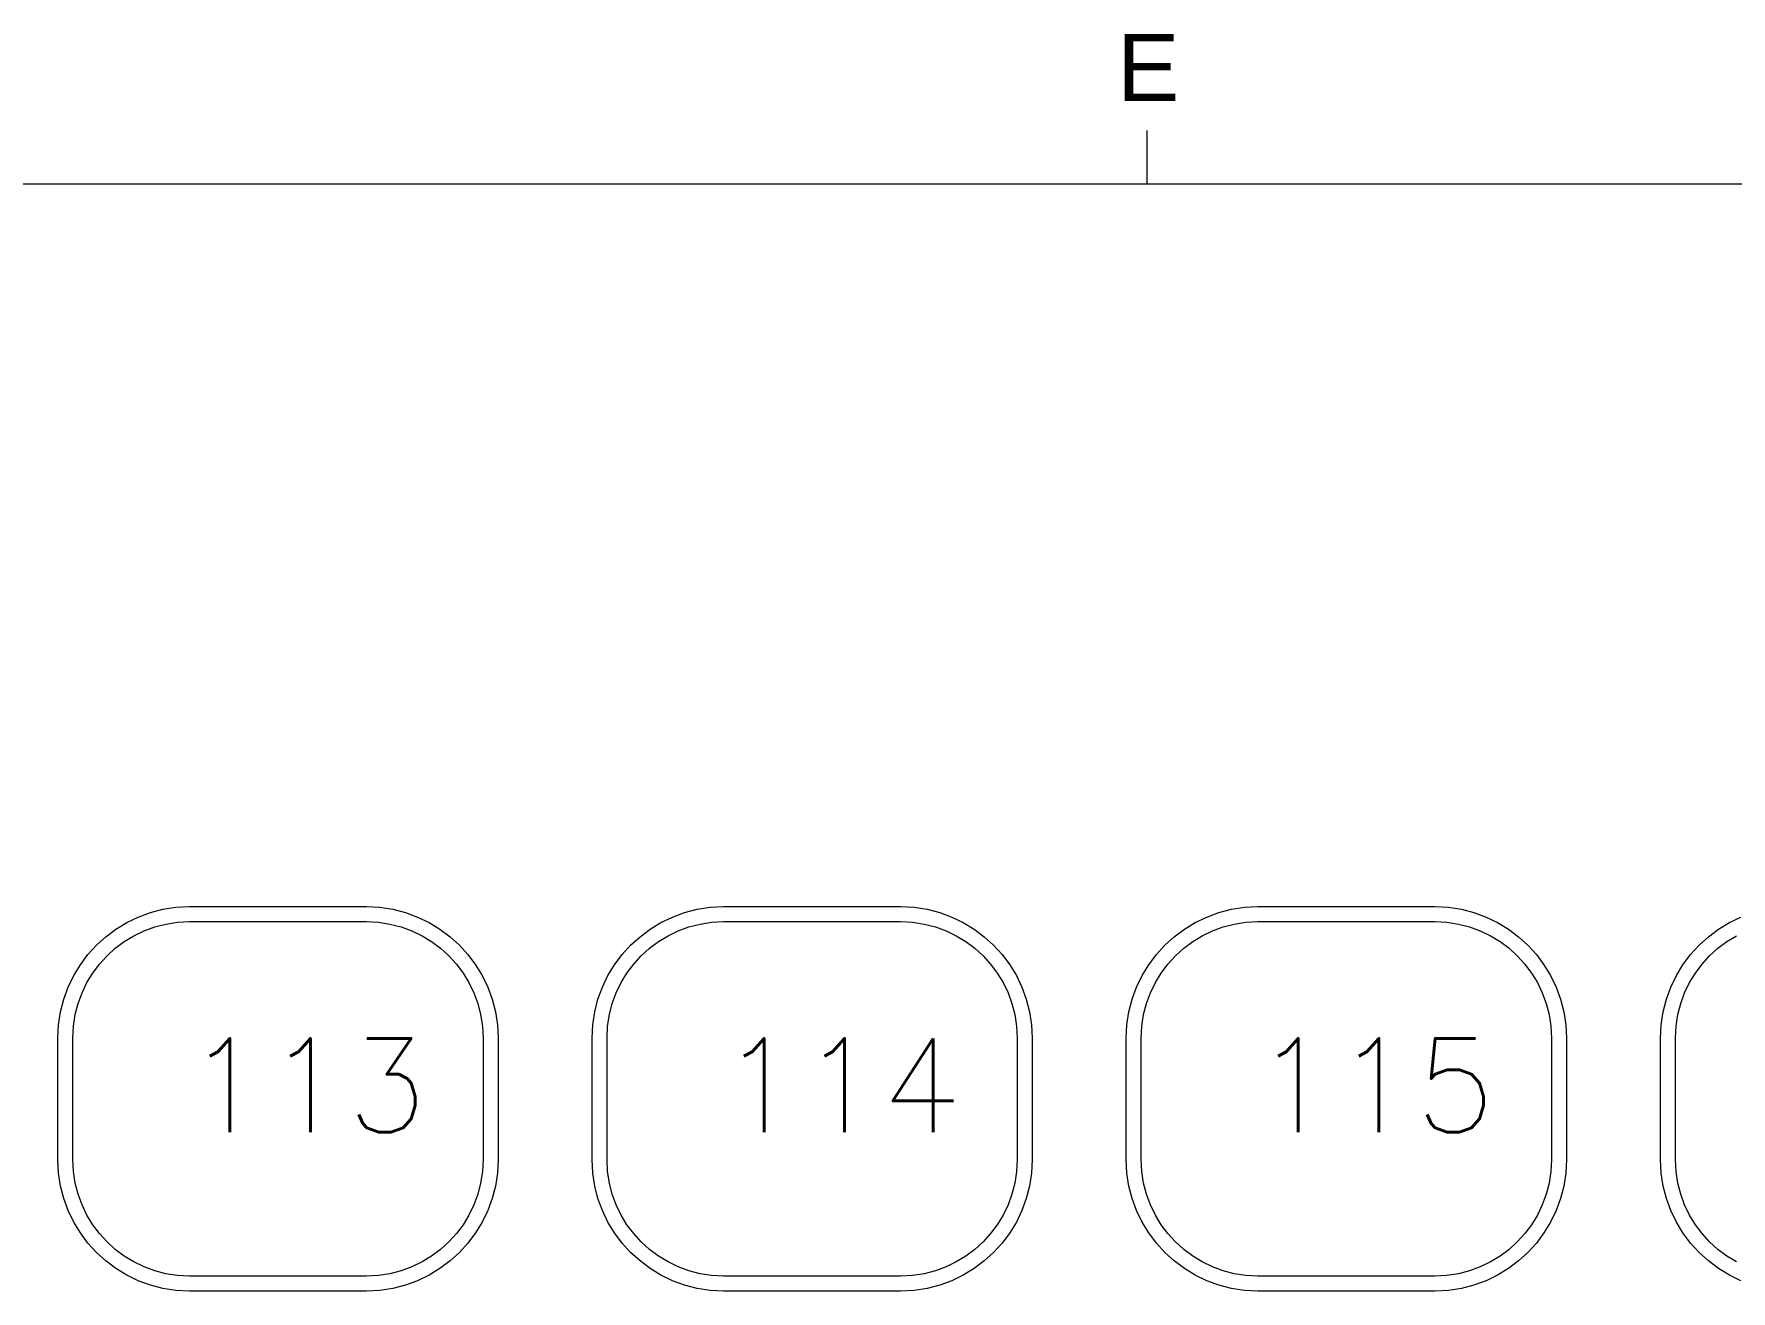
# Model space of a CAD drawing. Header units: millimetres. Extents: x 1461 to 1900, y 363 to 677.
# Drawn here: x 1615.18 to 1660.34, y 636.42 to 669.89 of the extents above; entities that cross this region are included whole.
import ezdxf
from ezdxf.enums import TextEntityAlignment as Align

# ---------------------------------------------------------------- set-up
doc = ezdxf.new("R2010")
doc.units = ezdxf.units.MM
doc.layers.add('tukuang', color=5, linetype='Continuous', lineweight=9)
doc.styles.add('ARIAL', font='arial.ttf')
doc.styles.get("Standard").update_dxf_attribs({"font": 'txt', "bigfont": 'gbcbig.shx'})

# ---------------------------------------------------------------- blocks, each defined once
blk = doc.blocks.new('A2KUANG')
at = {"layer": 'tukuang', "color": 7}
for p, q in [((-187.417, 583.183), (-187.417, 586.042)), ((299.998, 583.183), (-531.895, 583.183))]:
    blk.add_line(p, q, dxfattribs=at)
at = {"layer": 'tukuang', "color": 7, "style": 'ARIAL'}
blk.add_text('E', height=3.573, dxfattribs=at).set_placement((-187.367, 589.4), align=Align.MIDDLE_CENTER)

msp = doc.modelspace()

# ---------------------------------------------------------------- linework, layer by layer
at = {"color": 7, "lineweight": 0}
for p, q in [((1617.6544, 646.23), (1617.9602, 646.3779)), ((1617.9602, 646.3779), (1618.2814, 646.4961)), ((1618.2814, 646.4961), (1618.6161, 646.5827)), ((1618.6161, 646.5827), (1618.9626, 646.6359)), ((1618.9626, 646.6359), (1619.3191, 646.6541)), ((1619.0026, 646.238), (1619.319, 646.254)), ((1619.319, 646.254), (1624.0343, 646.254)), ((1619.3191, 646.6541), (1624.0343, 646.6541)), ((1624.0343, 646.6541), (1624.3908, 646.6359)), ((1624.0343, 646.254), (1624.3508, 646.238)), ((1624.3908, 646.6359), (1624.7373, 646.5827)), ((1624.7373, 646.5827), (1625.072, 646.4961)), ((1625.072, 646.4961), (1625.3932, 646.3779)), ((1625.3932, 646.3779), (1625.6989, 646.23)), ((1631.8698, 646.23), (1632.1755, 646.3779)), ((1632.1755, 646.3779), (1632.4967, 646.4961)), ((1632.4967, 646.4961), (1632.8314, 646.5827)), ((1632.8314, 646.5827), (1633.1779, 646.6359)), ((1633.1779, 646.6359), (1633.5344, 646.6541)), ((1633.2179, 646.238), (1633.5344, 646.254)), ((1633.5344, 646.6541), (1638.2496, 646.6541)), ((1633.5344, 646.254), (1638.2496, 646.254)), ((1638.2496, 646.6541), (1638.6061, 646.6359)), ((1638.2496, 646.254), (1638.5661, 646.238)), ((1638.6061, 646.6359), (1638.9526, 646.5827)), ((1638.9526, 646.5827), (1639.2874, 646.4961)), ((1639.2874, 646.4961), (1639.6085, 646.3779)), ((1639.6085, 646.3779), (1639.9143, 646.23)), ((1646.0853, 646.23), (1646.391, 646.3779)), ((1646.391, 646.3779), (1646.7122, 646.4961)), ((1646.7122, 646.4961), (1647.0469, 646.5827)), ((1647.0469, 646.5827), (1647.3934, 646.6359)), ((1647.3934, 646.6359), (1647.7499, 646.6541)), ((1647.4334, 646.238), (1647.7499, 646.254)), ((1647.7499, 646.6541), (1652.4651, 646.6541)), ((1647.7499, 646.254), (1652.4651, 646.254)), ((1652.4651, 646.6541), (1652.8216, 646.6359)), ((1652.4651, 646.254), (1652.7816, 646.238)), ((1652.8216, 646.6359), (1653.1681, 646.5827)), ((1653.1681, 646.5827), (1653.5029, 646.4961)), ((1653.5029, 646.4961), (1653.824, 646.3779)), ((1653.824, 646.3779), (1654.1298, 646.23)), ((1660.3006, 646.23), (1660.6064, 646.3779)), ((1616.8473, 645.6259), (1617.0962, 645.8523)), ((1617.0962, 645.8523), (1617.3658, 646.0542)), ((1617.3658, 646.0542), (1617.6544, 646.23)), ((1617.5871, 645.7239), (1617.8427, 645.8793)), ((1617.8427, 645.8793), (1618.1136, 646.01)), ((1618.1136, 646.01), (1618.3983, 646.1144)), ((1618.3983, 646.1144), (1618.6951, 646.1909)), ((1618.6951, 646.1909), (1619.0026, 646.238)), ((1624.3508, 646.238), (1624.6582, 646.1909)), ((1624.6582, 646.1909), (1624.955, 646.1144)), ((1624.955, 646.1144), (1625.2397, 646.01)), ((1625.2397, 646.01), (1625.5106, 645.8793)), ((1625.5106, 645.8793), (1625.7662, 645.7239)), ((1625.6989, 646.23), (1625.9875, 646.0542)), ((1625.9875, 646.0542), (1626.2572, 645.8523)), ((1626.2572, 645.8523), (1626.506, 645.6259)), ((1631.0627, 645.6259), (1631.3115, 645.8523)), ((1631.3115, 645.8523), (1631.5812, 646.0542)), ((1631.5812, 646.0542), (1631.8698, 646.23)), ((1631.8024, 645.7239), (1632.058, 645.8793)), ((1632.058, 645.8793), (1632.3289, 646.01)), ((1632.3289, 646.01), (1632.6136, 646.1144)), ((1632.6136, 646.1144), (1632.9104, 646.1909)), ((1632.9104, 646.1909), (1633.2179, 646.238)), ((1638.5661, 646.238), (1638.8735, 646.1909)), ((1638.8735, 646.1909), (1639.1704, 646.1144)), ((1639.1704, 646.1144), (1639.455, 646.01)), ((1639.455, 646.01), (1639.7259, 645.8793)), ((1639.7259, 645.8793), (1639.9815, 645.7239)), ((1639.9143, 646.23), (1640.2029, 646.0542)), ((1640.2029, 646.0542), (1640.4725, 645.8523)), ((1640.4725, 645.8523), (1640.7214, 645.6259)), ((1645.2782, 645.6259), (1645.527, 645.8523)), ((1645.527, 645.8523), (1645.7967, 646.0542)), ((1645.7967, 646.0542), (1646.0853, 646.23)), ((1646.0179, 645.7239), (1646.2735, 645.8793)), ((1646.2735, 645.8793), (1646.5444, 646.01)), ((1646.5444, 646.01), (1646.8291, 646.1144)), ((1646.8291, 646.1144), (1647.1259, 646.1909)), ((1647.1259, 646.1909), (1647.4334, 646.238)), ((1652.7816, 646.238), (1653.089, 646.1909)), ((1653.089, 646.1909), (1653.3859, 646.1144)), ((1653.3859, 646.1144), (1653.6705, 646.01)), ((1653.6705, 646.01), (1653.9414, 645.8793)), ((1653.9414, 645.8793), (1654.197, 645.7239)), ((1654.1298, 646.23), (1654.4184, 646.0542)), ((1654.4184, 646.0542), (1654.688, 645.8523)), ((1654.688, 645.8523), (1654.9369, 645.6259)), ((1659.4935, 645.6259), (1659.7424, 645.8523)), ((1659.7424, 645.8523), (1660.012, 646.0542)), ((1660.012, 646.0542), (1660.3006, 646.23)), ((1660.2333, 645.7239), (1660.4889, 645.8793)), ((1616.4191, 645.1074), (1616.621, 645.3771)), ((1616.621, 645.3771), (1616.8473, 645.6259)), ((1616.9279, 645.1248), (1617.1282, 645.345)), ((1617.1282, 645.345), (1617.3484, 645.5453)), ((1617.3484, 645.5453), (1617.5871, 645.7239)), ((1625.7662, 645.7239), (1626.0049, 645.5453)), ((1626.0049, 645.5453), (1626.2252, 645.345)), ((1626.2252, 645.345), (1626.4254, 645.1248)), ((1626.506, 645.6259), (1626.7324, 645.3771)), ((1626.7324, 645.3771), (1626.9343, 645.1074)), ((1630.6344, 645.1074), (1630.8363, 645.3771)), ((1630.8363, 645.3771), (1631.0627, 645.6259)), ((1631.1433, 645.1248), (1631.3435, 645.345)), ((1631.3435, 645.345), (1631.5637, 645.5453)), ((1631.5637, 645.5453), (1631.8024, 645.7239)), ((1639.9815, 645.7239), (1640.2202, 645.5453)), ((1640.2202, 645.5453), (1640.4405, 645.345)), ((1640.4405, 645.345), (1640.6407, 645.1248)), ((1640.7214, 645.6259), (1640.9477, 645.3771)), ((1640.9477, 645.3771), (1641.1497, 645.1074)), ((1644.8499, 645.1074), (1645.0518, 645.3771)), ((1645.0518, 645.3771), (1645.2782, 645.6259)), ((1645.3588, 645.1248), (1645.559, 645.345)), ((1645.559, 645.345), (1645.7792, 645.5453)), ((1645.7792, 645.5453), (1646.0179, 645.7239)), ((1654.197, 645.7239), (1654.4357, 645.5453)), ((1654.4357, 645.5453), (1654.656, 645.345)), ((1654.656, 645.345), (1654.8562, 645.1248)), ((1654.9369, 645.6259), (1655.1632, 645.3771)), ((1655.1632, 645.3771), (1655.3651, 645.1074)), ((1659.0652, 645.1074), (1659.2672, 645.3771)), ((1659.2672, 645.3771), (1659.4935, 645.6259)), ((1659.5741, 645.1248), (1659.7743, 645.345)), ((1659.7743, 645.345), (1659.9946, 645.5453)), ((1659.9946, 645.5453), (1660.2333, 645.7239)), ((1616.2432, 644.8188), (1616.4191, 645.1074)), ((1616.7493, 644.8861), (1616.9279, 645.1248)), ((1626.4254, 645.1248), (1626.604, 644.8861)), ((1626.9343, 645.1074), (1627.1101, 644.8188)), ((1630.4586, 644.8188), (1630.6344, 645.1074)), ((1630.9647, 644.8861), (1631.1433, 645.1248)), ((1640.6407, 645.1248), (1640.8193, 644.8861)), ((1641.1497, 645.1074), (1641.3255, 644.8188)), ((1644.6741, 644.8188), (1644.8499, 645.1074)), ((1645.1802, 644.8861), (1645.3588, 645.1248)), ((1654.8562, 645.1248), (1655.0348, 644.8861)), ((1655.3651, 645.1074), (1655.541, 644.8188)), ((1658.8894, 644.8188), (1659.0652, 645.1074)), ((1659.3955, 644.8861), (1659.5741, 645.1248)), ((1615.9772, 644.1919), (1616.0954, 644.5131)), ((1616.0954, 644.5131), (1616.2432, 644.8188)), ((1616.4632, 644.3596), (1616.5939, 644.6305)), ((1616.5939, 644.6305), (1616.7493, 644.8861)), ((1626.604, 644.8861), (1626.7594, 644.6305)), ((1626.7594, 644.6305), (1626.8901, 644.3596)), ((1627.1101, 644.8188), (1627.258, 644.5131)), ((1627.258, 644.5131), (1627.3762, 644.1919)), ((1630.1925, 644.1919), (1630.3107, 644.5131)), ((1630.3107, 644.5131), (1630.4586, 644.8188)), ((1630.6785, 644.3596), (1630.8092, 644.6305)), ((1630.8092, 644.6305), (1630.9647, 644.8861)), ((1640.8193, 644.8861), (1640.9748, 644.6305)), ((1640.9748, 644.6305), (1641.1055, 644.3596)), ((1641.3255, 644.8188), (1641.4733, 644.5131)), ((1641.4733, 644.5131), (1641.5915, 644.1919)), ((1644.408, 644.1919), (1644.5262, 644.5131)), ((1644.5262, 644.5131), (1644.6741, 644.8188)), ((1644.894, 644.3596), (1645.0247, 644.6305)), ((1645.0247, 644.6305), (1645.1802, 644.8861)), ((1655.0348, 644.8861), (1655.1903, 644.6305)), ((1655.1903, 644.6305), (1655.321, 644.3596)), ((1655.541, 644.8188), (1655.6888, 644.5131)), ((1655.6888, 644.5131), (1655.807, 644.1919)), ((1658.6234, 644.1919), (1658.7415, 644.5131)), ((1658.7415, 644.5131), (1658.8894, 644.8188)), ((1659.1093, 644.3596), (1659.24, 644.6305)), ((1659.24, 644.6305), (1659.3955, 644.8861)), ((1615.8906, 643.8572), (1615.9772, 644.1919)), ((1616.2823, 643.7781), (1616.3588, 644.0749)), ((1616.3588, 644.0749), (1616.4632, 644.3596)), ((1626.8901, 644.3596), (1626.9945, 644.0749)), ((1626.9945, 644.0749), (1627.071, 643.7781)), ((1627.3762, 644.1919), (1627.4628, 643.8572)), ((1630.1059, 643.8572), (1630.1925, 644.1919)), ((1630.4976, 643.7781), (1630.5741, 644.0749)), ((1630.5741, 644.0749), (1630.6785, 644.3596)), ((1641.1055, 644.3596), (1641.2099, 644.0749)), ((1641.2099, 644.0749), (1641.2864, 643.7781)), ((1641.5915, 644.1919), (1641.6781, 643.8572)), ((1644.3214, 643.8572), (1644.408, 644.1919)), ((1644.7131, 643.7781), (1644.7896, 644.0749)), ((1644.7896, 644.0749), (1644.894, 644.3596)), ((1655.321, 644.3596), (1655.4253, 644.0749)), ((1655.4253, 644.0749), (1655.5019, 643.7781)), ((1655.807, 644.1919), (1655.8936, 643.8572)), ((1658.5368, 643.8572), (1658.6234, 644.1919)), ((1658.9284, 643.7781), (1659.0049, 644.0749)), ((1659.0049, 644.0749), (1659.1093, 644.3596)), ((1615.8373, 643.5107), (1615.8906, 643.8572)), ((1616.2352, 643.4706), (1616.2823, 643.7781)), ((1627.071, 643.7781), (1627.1181, 643.4706)), ((1627.4628, 643.8572), (1627.5161, 643.5107)), ((1630.0527, 643.5107), (1630.1059, 643.8572)), ((1630.4505, 643.4706), (1630.4976, 643.7781)), ((1641.2864, 643.7781), (1641.3334, 643.4706)), ((1641.6781, 643.8572), (1641.7314, 643.5107)), ((1644.2682, 643.5107), (1644.3214, 643.8572)), ((1644.666, 643.4706), (1644.7131, 643.7781)), ((1655.5019, 643.7781), (1655.5489, 643.4706)), ((1655.8936, 643.8572), (1655.9469, 643.5107)), ((1658.4835, 643.5107), (1658.5368, 643.8572)), ((1658.8814, 643.4706), (1658.9284, 643.7781)), ((1615.8192, 643.1542), (1615.8373, 643.5107)), ((1615.8192, 639.9178), (1615.8192, 643.1542)), ((1616.2192, 643.1542), (1616.2352, 643.4706)), ((1616.2192, 639.9178), (1616.2192, 643.1542)), ((1627.1181, 643.4706), (1627.1341, 643.1542)), ((1627.1341, 643.1542), (1627.1341, 639.9178)), ((1627.5161, 643.5107), (1627.5342, 643.1542)), ((1627.5342, 643.1542), (1627.5342, 639.9178)), ((1630.0345, 643.1542), (1630.0527, 643.5107)), ((1630.0345, 639.9178), (1630.0345, 643.1542)), ((1630.4345, 643.1542), (1630.4505, 643.4706)), ((1630.4345, 639.9178), (1630.4345, 643.1542)), ((1641.3334, 643.4706), (1641.3495, 643.1542)), ((1641.3495, 643.1542), (1641.3495, 639.9178)), ((1641.7314, 643.5107), (1641.7495, 643.1542)), ((1641.7495, 643.1542), (1641.7495, 639.9178)), ((1644.25, 643.1542), (1644.2682, 643.5107)), ((1644.25, 639.9178), (1644.25, 643.1542)), ((1644.65, 643.1542), (1644.666, 643.4706)), ((1644.65, 639.9178), (1644.65, 643.1542)), ((1655.5489, 643.4706), (1655.565, 643.1542)), ((1655.565, 643.1542), (1655.565, 639.9178)), ((1655.9469, 643.5107), (1655.965, 643.1542)), ((1655.965, 643.1542), (1655.965, 639.9178)), ((1658.4653, 643.1542), (1658.4835, 643.5107)), ((1658.4653, 639.9178), (1658.4653, 643.1542)), ((1658.8653, 643.1542), (1658.8814, 643.4706)), ((1658.8653, 639.9178), (1658.8653, 643.1542)), ((1615.8373, 639.5613), (1615.8192, 639.9178)), ((1615.8906, 639.2148), (1615.8373, 639.5613)), ((1616.2352, 639.6013), (1616.2192, 639.9178)), ((1616.2823, 639.2939), (1616.2352, 639.6013)), ((1627.1181, 639.6013), (1627.071, 639.2939)), ((1627.1341, 639.9178), (1627.1181, 639.6013)), ((1627.5161, 639.5613), (1627.4628, 639.2148)), ((1627.5342, 639.9178), (1627.5161, 639.5613)), ((1630.0527, 639.5613), (1630.0345, 639.9178)), ((1630.1059, 639.2148), (1630.0527, 639.5613)), ((1630.4505, 639.6013), (1630.4345, 639.9178)), ((1630.4976, 639.2939), (1630.4505, 639.6013)), ((1641.3334, 639.6013), (1641.2864, 639.2939)), ((1641.3495, 639.9178), (1641.3334, 639.6013)), ((1641.7314, 639.5613), (1641.6781, 639.2148)), ((1641.7495, 639.9178), (1641.7314, 639.5613)), ((1644.2682, 639.5613), (1644.25, 639.9178)), ((1644.3214, 639.2148), (1644.2682, 639.5613)), ((1644.666, 639.6013), (1644.65, 639.9178)), ((1644.7131, 639.2939), (1644.666, 639.6013)), ((1655.5489, 639.6013), (1655.5019, 639.2939)), ((1655.565, 639.9178), (1655.5489, 639.6013)), ((1655.9469, 639.5613), (1655.8936, 639.2148)), ((1655.965, 639.9178), (1655.9469, 639.5613)), ((1658.4835, 639.5613), (1658.4653, 639.9178)), ((1658.5368, 639.2148), (1658.4835, 639.5613)), ((1658.8814, 639.6013), (1658.8653, 639.9178)), ((1658.9284, 639.2939), (1658.8814, 639.6013)), ((1615.9772, 638.8801), (1615.8906, 639.2148)), ((1616.3588, 638.997), (1616.2823, 639.2939)), ((1627.071, 639.2939), (1626.9945, 638.997)), ((1627.4628, 639.2148), (1627.3762, 638.8801)), ((1630.1925, 638.8801), (1630.1059, 639.2148)), ((1630.5741, 638.997), (1630.4976, 639.2939)), ((1641.2864, 639.2939), (1641.2099, 638.997)), ((1641.6781, 639.2148), (1641.5915, 638.8801)), ((1644.408, 638.8801), (1644.3214, 639.2148)), ((1644.7896, 638.997), (1644.7131, 639.2939)), ((1655.5019, 639.2939), (1655.4253, 638.997)), ((1655.8936, 639.2148), (1655.807, 638.8801)), ((1658.6234, 638.8801), (1658.5368, 639.2148)), ((1659.0049, 638.997), (1658.9284, 639.2939)), ((1616.0954, 638.559), (1615.9772, 638.8801)), ((1616.4632, 638.7124), (1616.3588, 638.997)), ((1616.5939, 638.4414), (1616.4632, 638.7124)), ((1626.8901, 638.7124), (1626.7594, 638.4414)), ((1626.9945, 638.997), (1626.8901, 638.7124)), ((1627.3762, 638.8801), (1627.258, 638.559)), ((1630.3107, 638.559), (1630.1925, 638.8801)), ((1630.6785, 638.7124), (1630.5741, 638.997)), ((1630.8092, 638.4414), (1630.6785, 638.7124)), ((1641.1055, 638.7124), (1640.9748, 638.4414)), ((1641.2099, 638.997), (1641.1055, 638.7124)), ((1641.5915, 638.8801), (1641.4733, 638.559)), ((1644.5262, 638.559), (1644.408, 638.8801)), ((1644.894, 638.7124), (1644.7896, 638.997)), ((1645.0247, 638.4414), (1644.894, 638.7124)), ((1655.321, 638.7124), (1655.1903, 638.4414)), ((1655.4253, 638.997), (1655.321, 638.7124)), ((1655.807, 638.8801), (1655.6888, 638.559)), ((1658.7415, 638.559), (1658.6234, 638.8801)), ((1659.1093, 638.7124), (1659.0049, 638.997)), ((1659.24, 638.4414), (1659.1093, 638.7124)), ((1616.2432, 638.2532), (1616.0954, 638.559)), ((1616.4191, 637.9646), (1616.2432, 638.2532)), ((1616.7493, 638.1859), (1616.5939, 638.4414)), ((1616.9279, 637.9471), (1616.7493, 638.1859)), ((1626.604, 638.1859), (1626.4254, 637.9471)), ((1626.7594, 638.4414), (1626.604, 638.1859)), ((1627.1101, 638.2532), (1626.9343, 637.9646)), ((1627.258, 638.559), (1627.1101, 638.2532)), ((1630.4586, 638.2532), (1630.3107, 638.559)), ((1630.6344, 637.9646), (1630.4586, 638.2532)), ((1630.9647, 638.1859), (1630.8092, 638.4414)), ((1631.1433, 637.9471), (1630.9647, 638.1859)), ((1640.8193, 638.1859), (1640.6407, 637.9471)), ((1640.9748, 638.4414), (1640.8193, 638.1859)), ((1641.3255, 638.2532), (1641.1497, 637.9646)), ((1641.4733, 638.559), (1641.3255, 638.2532)), ((1644.6741, 638.2532), (1644.5262, 638.559)), ((1644.8499, 637.9646), (1644.6741, 638.2532)), ((1645.1802, 638.1859), (1645.0247, 638.4414)), ((1645.3588, 637.9471), (1645.1802, 638.1859)), ((1655.0348, 638.1859), (1654.8562, 637.9471)), ((1655.1903, 638.4414), (1655.0348, 638.1859)), ((1655.541, 638.2532), (1655.3651, 637.9646)), ((1655.6888, 638.559), (1655.541, 638.2532)), ((1658.8894, 638.2532), (1658.7415, 638.559)), ((1659.0652, 637.9646), (1658.8894, 638.2532)), ((1659.3955, 638.1859), (1659.24, 638.4414)), ((1659.5741, 637.9471), (1659.3955, 638.1859)), ((1616.621, 637.695), (1616.4191, 637.9646)), ((1616.8473, 637.4461), (1616.621, 637.695)), ((1617.1282, 637.7269), (1616.9279, 637.9471)), ((1617.3484, 637.5267), (1617.1282, 637.7269)), ((1626.2252, 637.7269), (1626.0049, 637.5267)), ((1626.4254, 637.9471), (1626.2252, 637.7269)), ((1626.7324, 637.695), (1626.506, 637.4461)), ((1626.9343, 637.9646), (1626.7324, 637.695)), ((1630.8363, 637.695), (1630.6344, 637.9646)), ((1631.0627, 637.4461), (1630.8363, 637.695)), ((1631.3435, 637.7269), (1631.1433, 637.9471)), ((1631.5637, 637.5267), (1631.3435, 637.7269)), ((1640.4405, 637.7269), (1640.2202, 637.5267)), ((1640.6407, 637.9471), (1640.4405, 637.7269)), ((1640.9477, 637.695), (1640.7214, 637.4461)), ((1641.1497, 637.9646), (1640.9477, 637.695)), ((1645.0518, 637.695), (1644.8499, 637.9646)), ((1645.2782, 637.4461), (1645.0518, 637.695)), ((1645.559, 637.7269), (1645.3588, 637.9471)), ((1645.7792, 637.5267), (1645.559, 637.7269)), ((1654.656, 637.7269), (1654.4357, 637.5267)), ((1654.8562, 637.9471), (1654.656, 637.7269)), ((1655.1632, 637.695), (1654.9369, 637.4461)), ((1655.3651, 637.9646), (1655.1632, 637.695)), ((1659.2672, 637.695), (1659.0652, 637.9646)), ((1659.4935, 637.4461), (1659.2672, 637.695)), ((1659.7743, 637.7269), (1659.5741, 637.9471)), ((1659.9946, 637.5267), (1659.7743, 637.7269)), ((1617.0962, 637.2198), (1616.8473, 637.4461)), ((1617.3658, 637.0178), (1617.0962, 637.2198)), ((1617.5871, 637.3481), (1617.3484, 637.5267)), ((1617.8427, 637.1926), (1617.5871, 637.3481)), ((1625.7662, 637.3481), (1625.5106, 637.1926)), ((1626.0049, 637.5267), (1625.7662, 637.3481)), ((1626.2572, 637.2198), (1625.9875, 637.0178)), ((1626.506, 637.4461), (1626.2572, 637.2198)), ((1631.3115, 637.2198), (1631.0627, 637.4461)), ((1631.5812, 637.0178), (1631.3115, 637.2198)), ((1631.8024, 637.3481), (1631.5637, 637.5267)), ((1632.058, 637.1926), (1631.8024, 637.3481)), ((1639.9815, 637.3481), (1639.7259, 637.1926)), ((1640.2202, 637.5267), (1639.9815, 637.3481)), ((1640.4725, 637.2198), (1640.2029, 637.0178)), ((1640.7214, 637.4461), (1640.4725, 637.2198)), ((1645.527, 637.2198), (1645.2782, 637.4461)), ((1645.7967, 637.0178), (1645.527, 637.2198)), ((1646.0179, 637.3481), (1645.7792, 637.5267)), ((1646.2735, 637.1926), (1646.0179, 637.3481)), ((1654.197, 637.3481), (1653.9414, 637.1926)), ((1654.4357, 637.5267), (1654.197, 637.3481)), ((1654.688, 637.2198), (1654.4184, 637.0178)), ((1654.9369, 637.4461), (1654.688, 637.2198)), ((1659.7424, 637.2198), (1659.4935, 637.4461)), ((1660.012, 637.0178), (1659.7424, 637.2198)), ((1660.2333, 637.3481), (1659.9946, 637.5267)), ((1660.4889, 637.1926), (1660.2333, 637.3481)), ((1617.6544, 636.842), (1617.3658, 637.0178)), ((1617.9602, 636.6941), (1617.6544, 636.842)), ((1618.1136, 637.0619), (1617.8427, 637.1926)), ((1618.3983, 636.9575), (1618.1136, 637.0619)), ((1618.6951, 636.881), (1618.3983, 636.9575)), ((1619.0026, 636.834), (1618.6951, 636.881)), ((1619.319, 636.8179), (1619.0026, 636.834)), ((1624.0343, 636.8179), (1619.319, 636.8179)), ((1624.3508, 636.834), (1624.0343, 636.8179)), ((1624.6582, 636.881), (1624.3508, 636.834)), ((1624.955, 636.9575), (1624.6582, 636.881)), ((1625.2397, 637.0619), (1624.955, 636.9575)), ((1625.5106, 637.1926), (1625.2397, 637.0619)), ((1625.6989, 636.842), (1625.3932, 636.6941)), ((1625.9875, 637.0178), (1625.6989, 636.842)), ((1631.8698, 636.842), (1631.5812, 637.0178)), ((1632.1755, 636.6941), (1631.8698, 636.842)), ((1632.3289, 637.0619), (1632.058, 637.1926)), ((1632.6136, 636.9575), (1632.3289, 637.0619)), ((1632.9104, 636.881), (1632.6136, 636.9575)), ((1633.2179, 636.834), (1632.9104, 636.881)), ((1633.5344, 636.8179), (1633.2179, 636.834)), ((1638.2496, 636.8179), (1633.5344, 636.8179)), ((1638.5661, 636.834), (1638.2496, 636.8179)), ((1638.8735, 636.881), (1638.5661, 636.834)), ((1639.1704, 636.9575), (1638.8735, 636.881)), ((1639.455, 637.0619), (1639.1704, 636.9575)), ((1639.7259, 637.1926), (1639.455, 637.0619)), ((1639.9143, 636.842), (1639.6085, 636.6941)), ((1640.2029, 637.0178), (1639.9143, 636.842)), ((1646.0853, 636.842), (1645.7967, 637.0178)), ((1646.391, 636.6941), (1646.0853, 636.842)), ((1646.5444, 637.0619), (1646.2735, 637.1926)), ((1646.8291, 636.9575), (1646.5444, 637.0619)), ((1647.1259, 636.881), (1646.8291, 636.9575)), ((1647.4334, 636.834), (1647.1259, 636.881)), ((1647.7499, 636.8179), (1647.4334, 636.834)), ((1652.4651, 636.8179), (1647.7499, 636.8179)), ((1652.7816, 636.834), (1652.4651, 636.8179)), ((1653.089, 636.881), (1652.7816, 636.834)), ((1653.3859, 636.9575), (1653.089, 636.881)), ((1653.6705, 637.0619), (1653.3859, 636.9575)), ((1653.9414, 637.1926), (1653.6705, 637.0619)), ((1654.1298, 636.842), (1653.824, 636.6941)), ((1654.4184, 637.0178), (1654.1298, 636.842)), ((1660.3006, 636.842), (1660.012, 637.0178)), ((1660.6064, 636.6941), (1660.3006, 636.842)), ((1618.2814, 636.576), (1617.9602, 636.6941)), ((1618.6161, 636.4894), (1618.2814, 636.576)), ((1618.9626, 636.4361), (1618.6161, 636.4894)), ((1619.3191, 636.4179), (1618.9626, 636.4361)), ((1624.0343, 636.4179), (1619.3191, 636.4179)), ((1624.3908, 636.4361), (1624.0343, 636.4179)), ((1624.7373, 636.4894), (1624.3908, 636.4361)), ((1625.072, 636.576), (1624.7373, 636.4894)), ((1625.3932, 636.6941), (1625.072, 636.576)), ((1632.4967, 636.576), (1632.1755, 636.6941)), ((1632.8314, 636.4894), (1632.4967, 636.576)), ((1633.1779, 636.4361), (1632.8314, 636.4894)), ((1633.5344, 636.4179), (1633.1779, 636.4361)), ((1638.2496, 636.4179), (1633.5344, 636.4179)), ((1638.6061, 636.4361), (1638.2496, 636.4179)), ((1638.9526, 636.4894), (1638.6061, 636.4361)), ((1639.2874, 636.576), (1638.9526, 636.4894)), ((1639.6085, 636.6941), (1639.2874, 636.576)), ((1646.7122, 636.576), (1646.391, 636.6941)), ((1647.0469, 636.4894), (1646.7122, 636.576)), ((1647.3934, 636.4361), (1647.0469, 636.4894)), ((1647.7499, 636.4179), (1647.3934, 636.4361)), ((1652.4651, 636.4179), (1647.7499, 636.4179)), ((1652.8216, 636.4361), (1652.4651, 636.4179)), ((1653.1681, 636.4894), (1652.8216, 636.4361)), ((1653.5029, 636.576), (1653.1681, 636.4894)), ((1653.824, 636.6941), (1653.5029, 636.576))]:
    msp.add_line(p, q, dxfattribs=at)

# ---------------------------------------------------------------- block references
at = {"color": 6, "xscale": 0.5, "yscale": 0.5, "zscale": 0.5}
msp.add_blockref('A2KUANG', (1738.5167, 374.2973), dxfattribs=at)

# ---------------------------------------------------------------- texts
for s, p in [('113', (1619.2196, 640.6456)), ('114', (1633.435, 640.6456)), ('115', (1647.6505, 640.6456))]:
    msp.add_text(s, height=2.5).set_placement(p)

doc.saveas('drawing.dxf')
